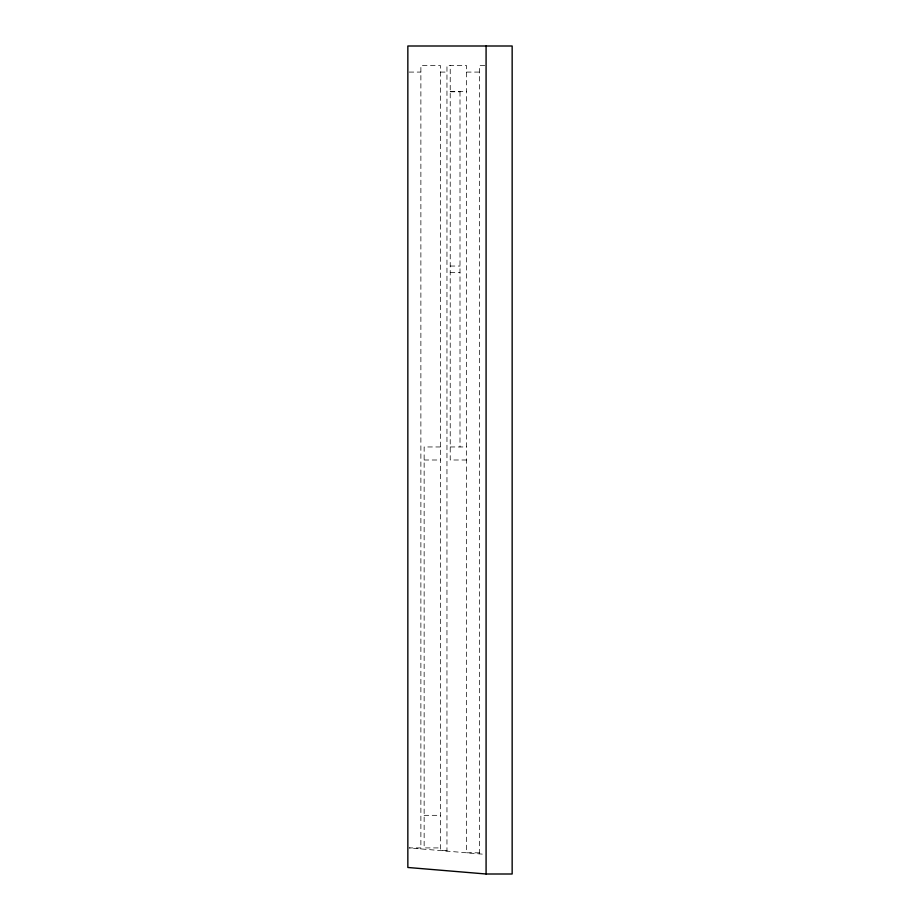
<?xml version="1.0" encoding="UTF-8"?>
<svg xmlns="http://www.w3.org/2000/svg" width="920" height="920" viewBox="0 0 920 920"><rect width="100%" height="100%" fill="white"/><g stroke="black" fill="none" stroke-linecap="round" stroke-linejoin="round"><path stroke-width="0.69" stroke-dasharray="4.6 3.45" d="M484.771 65.561L479.561 65.561L479.561 853.898M409.147 72.082L420.877 72.082M440.438 72.082L446.959 72.082M466.52 72.082L479.561 72.082M450.225 91.643L466.52 91.643M450.225 91.793L460 91.793M450.225 266.041L460 266.041M450.225 272.561L460 272.561M440.438 446.959L424.143 446.959L424.143 847.918L440.438 847.918M450.225 446.959L466.52 446.959M424.143 460L440.438 460M466.52 460L450.225 460L450.225 65.561M424.143 815.327L440.438 815.327M420.877 847.918L409.147 847.918L484.771 854.335M446.959 850.644L440.438 850.644L440.438 65.561L420.877 65.561L420.877 849.01M479.561 852.805L466.52 852.805L466.52 65.561L446.959 65.561L446.959 851.184M460 91.643L460 446.959"/><path stroke-width="1.38" d="M486.082 874L512.153 874L512.153 46L407.847 46L407.847 867.48L486.082 874L486.082 46"/></g></svg>
